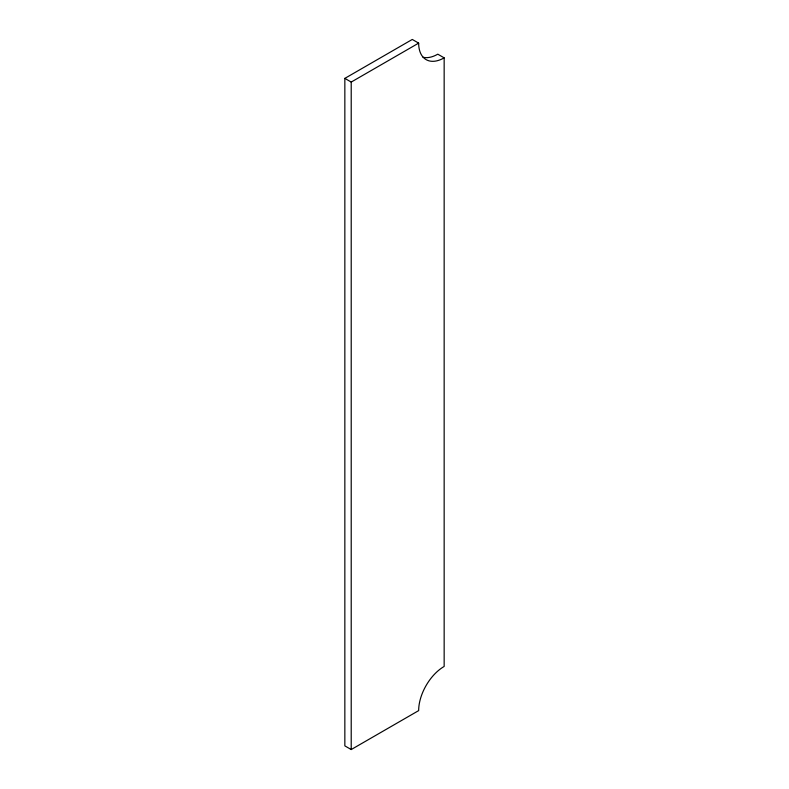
<?xml version="1.0" encoding="UTF-8"?>
<svg xmlns="http://www.w3.org/2000/svg" width="789" height="789" viewBox="0 0 789 789"><rect width="100%" height="100%" fill="white"/><g stroke="black" fill="none" stroke-linecap="round" stroke-linejoin="round"><path stroke-width="1.18" d="M344.842 78.387L412.282 39.45L418.663 43.129A36.057 20.82 -60 0 0 444.158 57.853L444.158 666.449A36.057 20.82 -60 0 0 418.663 710.613L351.213 749.55L344.842 745.871L344.842 78.387L351.213 82.066L418.663 43.129M444.158 57.853L437.787 54.175A36.057 20.82 -60 0 1 423.022 57.262M351.213 82.066L351.213 749.55"/></g></svg>
